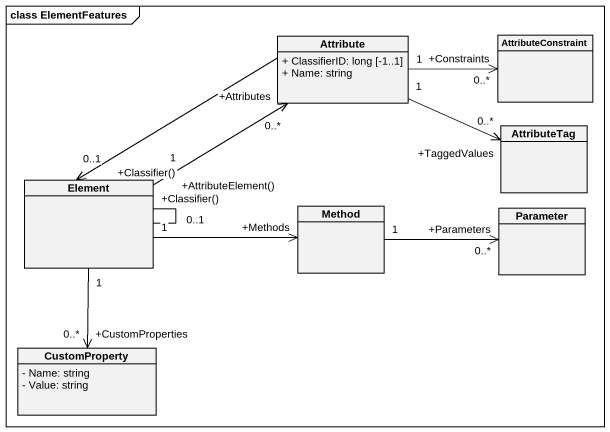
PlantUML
@startuml
mainframe class ElementFeatures
hide circle
hide empty members
skinparam classAttributeIconSize 0
class Attribute {
  + ClassifierID: long [-1..1]
  + Name: string
}
class AttributeConstraint
class AttributeTag
class Element
class Method
class Parameter
class CustomProperty {
  - Name: string
  - Value: string
}
Attribute "1" -right-> "+Constraints\n0..*" AttributeConstraint
Attribute "1" -right-> "+TaggedValues\n0..*" AttributeTag
Attribute --> "+Classifier()\n0..1" Element
Element "+AttributeElement()\n1" -up-> "+Attributes\n0..*" Attribute
Element -- "+Classifier()\n0..1" Element
Element "1" -right-> "+Methods" Method
Element "1" --> "+CustomProperties\n0..*" CustomProperty
Method "1" -right-> "+Parameters\n0..*" Parameter
@enduml
